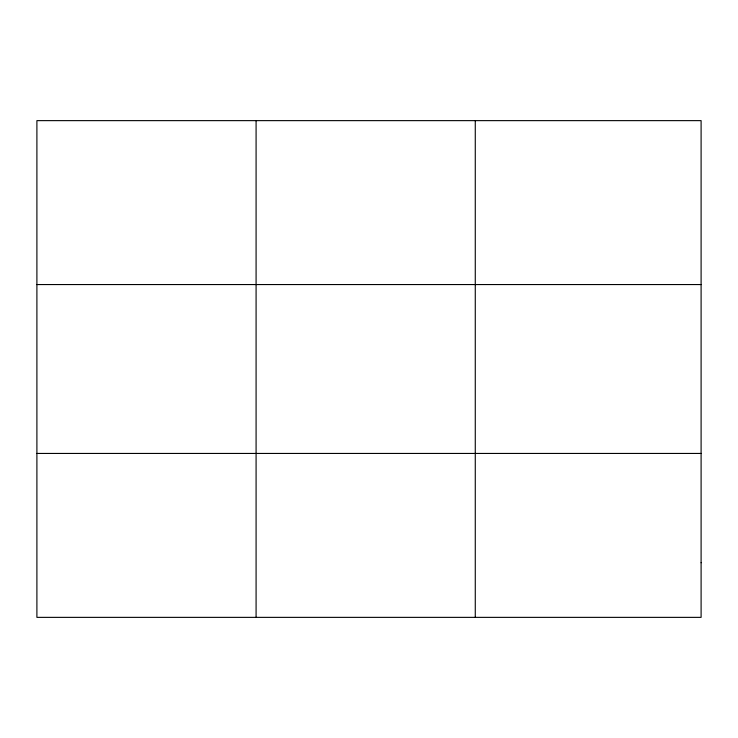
<?xml version="1.0" encoding="UTF-8"?>
<svg xmlns="http://www.w3.org/2000/svg" width="738" height="738" viewBox="0 0 738 738"><rect width="100%" height="100%" fill="white"/><g stroke="black" fill="none" stroke-linecap="round" stroke-linejoin="round"><path stroke-width="1.11" d="M256.086 617.365L256.086 120.635M475.272 617.365L475.272 120.635M36.9 284.554L701.1 284.554M36.9 453.446L701.1 453.446M701.1 562.725L701.1 617.365L36.9 617.365L36.9 120.635L701.1 120.635L701.1 562.725"/></g></svg>
